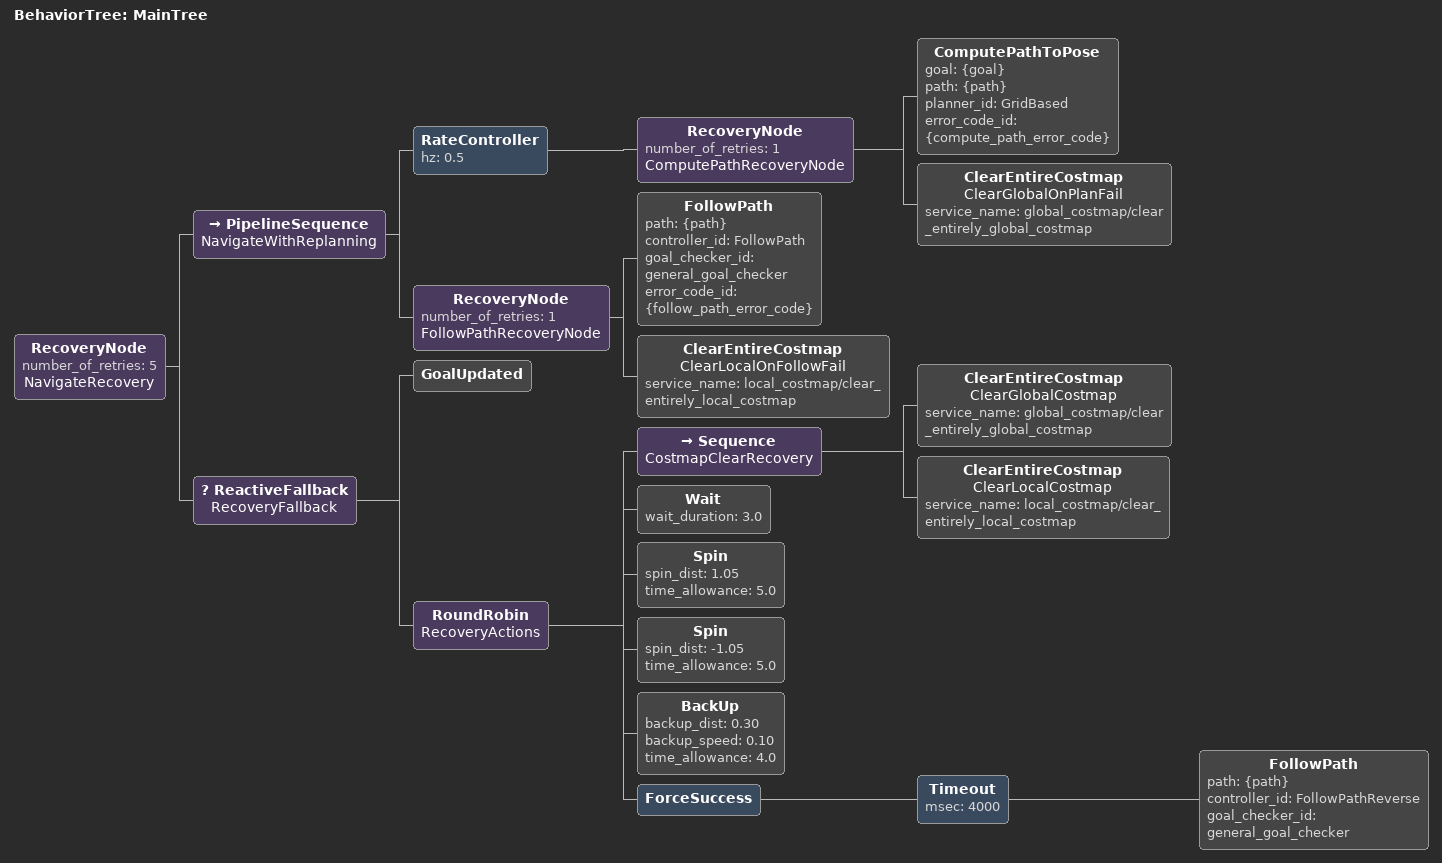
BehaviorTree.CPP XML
<root BTCPP_format="4" main_tree_to_execute="MainTree">
  <BehaviorTree ID="MainTree">

    <!-- Main navigation with 5 recovery cycles -->
    <RecoveryNode number_of_retries="5" name="NavigateRecovery">

      <!-- Primary navigation pipeline (unchanged from v3) -->
      <PipelineSequence name="NavigateWithReplanning">

        <!-- PATH PLANNING - 0.5Hz replanning (every 2s = ~50cm at 0.25 m/s) -->
        <RateController hz="0.5">
          <RecoveryNode number_of_retries="1" name="ComputePathRecoveryNode">
            <ComputePathToPose goal="{goal}" path="{path}" planner_id="GridBased"
                               error_code_id="{compute_path_error_code}"/>
            <ClearEntireCostmap name="ClearGlobalOnPlanFail"
              service_name="global_costmap/clear_entirely_global_costmap"/>
          </RecoveryNode>
        </RateController>

        <!-- PATH FOLLOWING - With single recovery attempt -->
        <RecoveryNode number_of_retries="1" name="FollowPathRecoveryNode">
          <FollowPath path="{path}" controller_id="FollowPath"
                      goal_checker_id="general_goal_checker"
                      error_code_id="{follow_path_error_code}"/>
          <ClearEntireCostmap name="ClearLocalOnFollowFail"
            service_name="local_costmap/clear_entirely_local_costmap"/>
        </RecoveryNode>

      </PipelineSequence>

      <!-- RECOVERY ACTIONS - RoundRobin, forward first, reverse last -->
      <ReactiveFallback name="RecoveryFallback">
        <GoalUpdated/>

        <RoundRobin name="RecoveryActions">

          <!-- Recovery 1: Clear costmaps (removes stale obstacles so re-plan can work) -->
          <Sequence name="CostmapClearRecovery">
            <ClearEntireCostmap name="ClearGlobalCostmap"
              service_name="global_costmap/clear_entirely_global_costmap"/>
            <ClearEntireCostmap name="ClearLocalCostmap"
              service_name="local_costmap/clear_entirely_local_costmap"/>
          </Sequence>

          <!-- Recovery 2: Wait for a person or a door to move -->
          <Wait wait_duration="3.0"/>

          <!-- Recovery 3: Spin 60 deg left (CCW) - look for another way forward -->
          <Spin spin_dist="1.05" time_allowance="5.0"/>

          <!-- Recovery 4: Spin 60 deg right (CW) - look the other way -->
          <Spin spin_dist="-1.05" time_allowance="5.0"/>

          <!-- Recovery 5: short, slow straight backup -->
          <BackUp backup_dist="0.30" backup_speed="0.10" time_allowance="4.0"/>

          <!-- Recovery 6: LAST RESORT - reverse along the planned path, max 4 s -->
          <ForceSuccess>
            <Timeout msec="4000">
              <FollowPath path="{path}" controller_id="FollowPathReverse"
                          goal_checker_id="general_goal_checker"/>
            </Timeout>
          </ForceSuccess>

        </RoundRobin>
      </ReactiveFallback>

    </RecoveryNode>

  </BehaviorTree>
</root>
